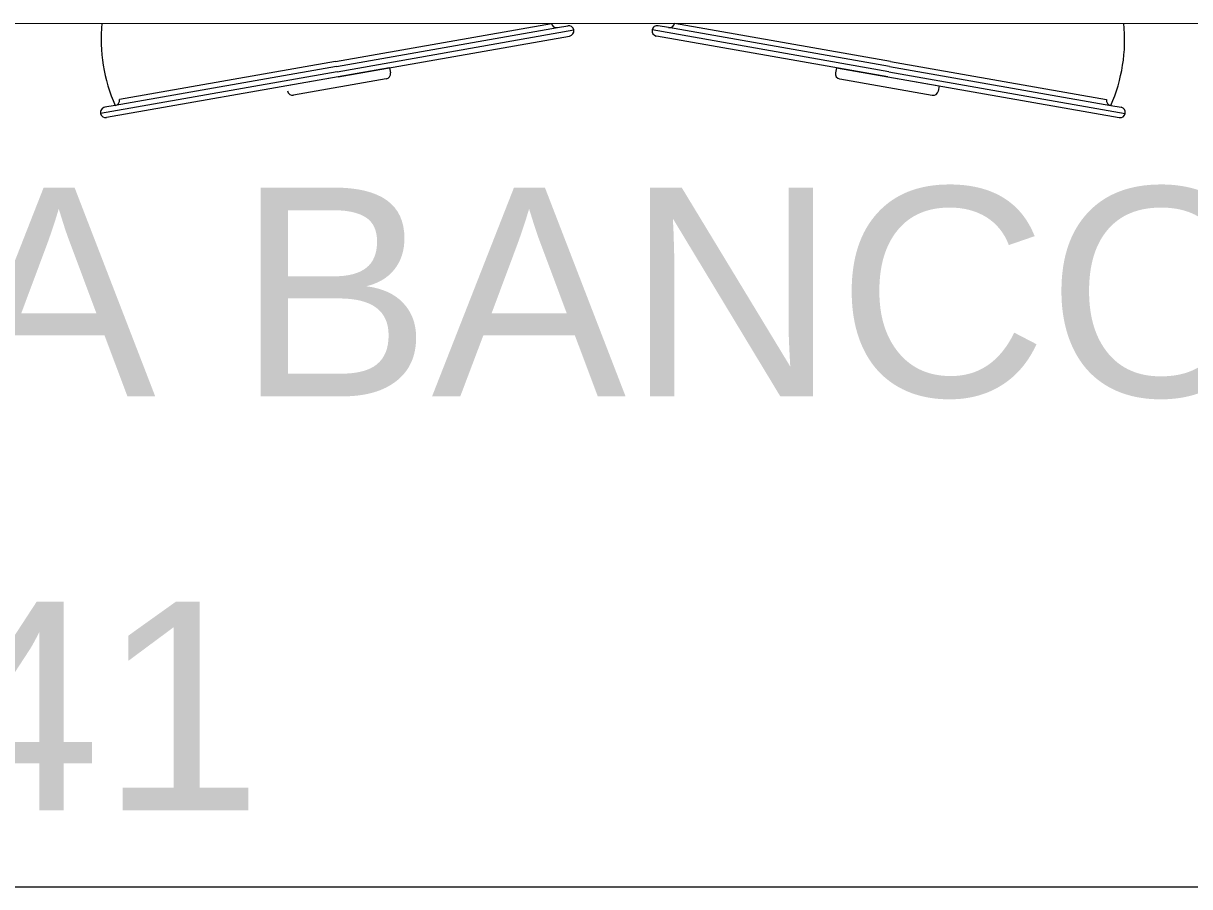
# Model space of a CAD drawing. Header units: millimetres. Extents: x 8265 to 78888, y 1905 to 34251.
# Drawn here: x 35517.9 to 35629.5, y 20223 to 20305.6 of the extents above; entities that cross this region are included whole.
import ezdxf

# ---------------------------------------------------------------- set-up
doc = ezdxf.new("R2010")
doc.units = ezdxf.units.MM
doc.layers.add('468_BAR_001-AM_0', color=73, linetype='Continuous', lineweight=0)
doc.layers.add('471_TESTI_POLIGONI_001-AM_0', color=221, linetype='Continuous', lineweight=0)
doc.styles.add('AREA', font='arial.ttf', dxfattribs={"height": 30})

# ---------------------------------------------------------------- blocks, each defined once
blk = doc.blocks.new('SUP-LOC1')
at = {"color": 0, "style": 'AREA'}
for tag, p in [('NAME_LOC', (15.4, 44.55)), ('AREA_AREA', (125.87, -34.77))]:
    blk.add_attdef(tag, p, '', height=40, dxfattribs=at)

msp = doc.modelspace()

# ---------------------------------------------------------------- linework, layer by layer
at = {"layer": '468_BAR_001-AM_0'}
for p, q in [((35257.12, 20305.65), (35782.72, 20305.64)), ((35547.75, 20302), (35568.43, 20305.64)), ((35569.01, 20305.24), (35569.99, 20305.41)), ((35579.63, 20305.24), (35578.65, 20305.41)), ((35600.89, 20302), (35580.21, 20305.64)), ((35547.84, 20301.5), (35569.01, 20305.24)), ((35547.92, 20301.01), (35570.57, 20305.01)), ((35548.01, 20300.52), (35570.17, 20304.43)), ((35600.72, 20301.01), (35578.07, 20305.01)), ((35600.63, 20300.52), (35578.48, 20304.43)), ((35600.81, 20301.5), (35579.63, 20305.24)), ((35547.92, 20301.01), (35525.27, 20297.02)), ((35547.84, 20301.5), (35526.66, 20297.77)), ((35547.75, 20302), (35527.07, 20298.35)), ((35552.93, 20301.39), (35543.09, 20299.65)), ((35552.93, 20301.39), (35553.02, 20300.9)), ((35595.71, 20301.39), (35595.62, 20300.9)), ((35595.71, 20301.39), (35605.56, 20299.65)), ((35600.72, 20301.01), (35623.37, 20297.02)), ((35600.81, 20301.5), (35621.98, 20297.77)), ((35600.89, 20302), (35621.57, 20298.35)), ((35548.01, 20300.52), (35525.85, 20296.61)), ((35552.61, 20300.32), (35543.75, 20298.75)), ((35596.03, 20300.32), (35604.89, 20298.75)), ((35600.63, 20300.52), (35622.79, 20296.61)), ((35605.56, 20299.65), (35605.47, 20299.16)), ((35526.66, 20297.77), (35525.68, 20297.6)), ((35621.98, 20297.77), (35622.97, 20297.6)), ((35252.49, 20222.95), (35629.11, 20222.95)), ((35252.49, 20222.95), (35629.11, 20222.95)), ((35629.11, 20222.95), (35810.43, 20222.95))]:
    msp.add_line(p, q, dxfattribs=at)
for centre, radius, start, end in [((35541.11, 20304.11, 20.44), 15.78, 174.4059, 203.6726), ((35568.92, 20305.73, 20.44), 0.5, 190, 280), ((35570.08, 20304.92, 20.44), 0.5, 10, 100), ((35578.56, 20304.92, 20.44), 0.5, 80, 170), ((35579.72, 20305.73, 20.44), 0.5, 260, 350), ((35607.53, 20304.11, 20.44), 15.78, 336.3274, 5.5941), ((35570.08, 20304.92, 20.44), 0.5, 280, 10), ((35578.56, 20304.92, 20.44), 0.5, 170, 260), ((35552.53, 20300.81, 20.44), 0.5, 280, 10), ((35596.11, 20300.81, 20.44), 0.5, 170, 260), ((35543.66, 20299.25, 20.44), 0.5, 190, 280), ((35604.98, 20299.25, 20.44), 0.5, 260, 350), ((35525.76, 20297.11, 20.44), 0.5, 100, 190), ((35526.58, 20298.26, 20.44), 0.5, 280, 10), ((35622.07, 20298.26, 20.44), 0.5, 170, 260), ((35622.88, 20297.11, 20.44), 0.5, 350, 80), ((35525.76, 20297.11, 20.44), 0.5, 190, 280), ((35622.88, 20297.11, 20.44), 0.5, 260, 350)]:
    msp.add_arc(centre, radius, start, end, dxfattribs=at)

# ---------------------------------------------------------------- block references
at = {"layer": '471_TESTI_POLIGONI_001-AM_0', "xscale": 0.5, "yscale": 0.5, "zscale": 0.5}
msp.add_blockref('SUP-LOC1', (35446.78, 20247.64), dxfattribs=at).add_auto_attribs({'NAME_LOC': 'AREA BANCONE', 'AREA_AREA': '41'})

doc.saveas('drawing.dxf')
